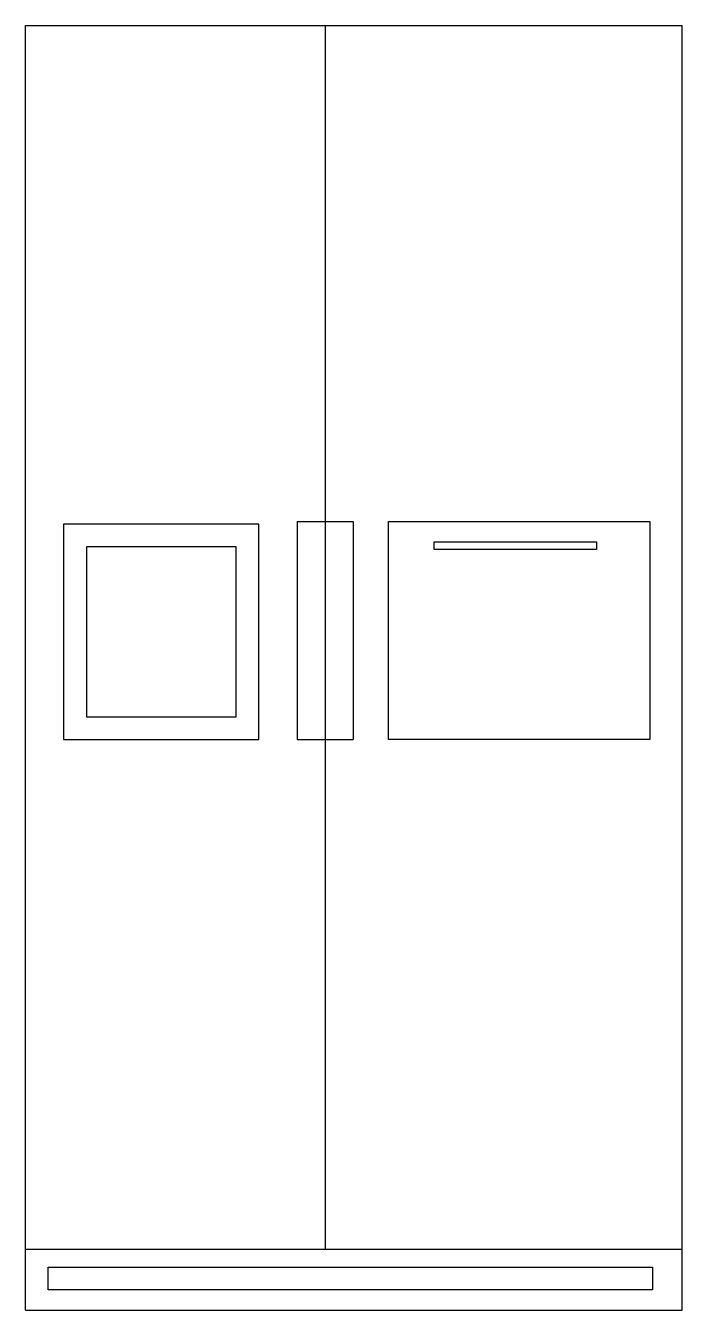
# Model space of a CAD drawing. Extents: x 8.97 to 9.88, y 3.51 to 5.29.
import ezdxf

# ---------------------------------------------------------------- set-up
doc = ezdxf.new("R2010")
doc.units = 0
doc.header["$MEASUREMENT"] = 0
doc.layers.add('A-PEÇAS', color=2, linetype='CONTINUOUS')

msp = doc.modelspace()

# ---------------------------------------------------------------- linework, layer by layer
at = {"layer": 'A-PEÇAS'}
for p, q in [((8.9749, 3.5116), (8.9749, 5.2916)), ((8.9749, 5.2916), (9.8849, 5.2916)), ((9.39, 5.2916), (9.39, 3.5962)), ((9.8849, 3.5116), (9.8849, 5.2916)), ((9.3513, 4.6045), (9.3513, 4.3023)), ((9.3513, 4.6045), (9.4287, 4.6045)), ((9.4287, 4.6045), (9.4287, 4.3023)), ((9.3513, 4.3023), (9.4287, 4.3023)), ((8.9749, 3.5962), (9.8849, 3.5962)), ((8.9749, 3.5116), (9.8849, 3.5116))]:
    msp.add_line(p, q, dxfattribs=at)
for points in [[(9.2982, 4.601), (9.0274, 4.601), (9.0274, 4.3023), (9.2982, 4.3023)], [(9.4776, 4.6045), (9.84, 4.6045), (9.84, 4.3023), (9.4776, 4.3023)], [(9.541, 4.5764), (9.7661, 4.5764), (9.7661, 4.5659), (9.541, 4.5659)], [(9.2666, 4.5694), (9.059, 4.5694), (9.059, 4.3339), (9.2666, 4.3339)], [(9.0063, 3.5713), (9.8435, 3.5713), (9.8435, 3.5397), (9.0063, 3.5397)]]:
    msp.add_lwpolyline(points, close=True, dxfattribs=at)

doc.saveas('drawing.dxf')
